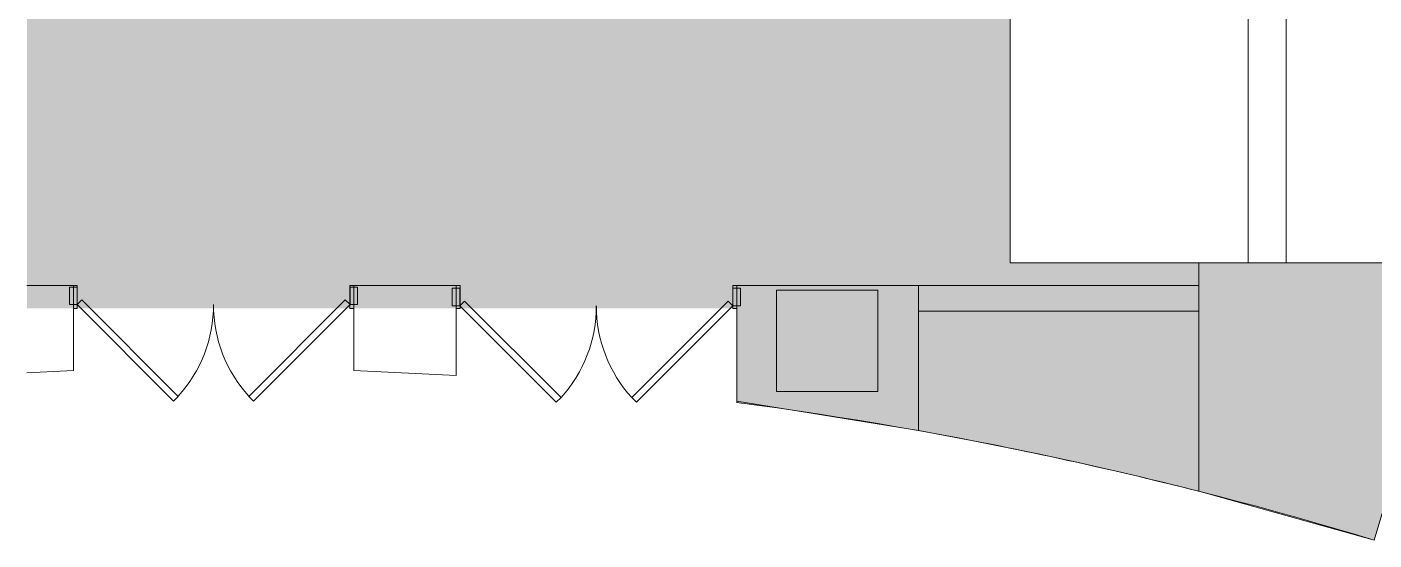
# Model space of a CAD drawing. Header units: inches. Extents: x 81 to 2201, y -595 to 378.
# Drawn here: x 232.2 to 587.7, y -380.3 to -244.9 of the extents above; entities that cross this region are included whole.
import ezdxf

# ---------------------------------------------------------------- set-up
doc = ezdxf.new("R2010")
doc.units = ezdxf.units.IN
doc.header["$MEASUREMENT"] = 0
for name, color, linetype, lineweight in [('A-DETL', 90, 'Continuous', 9), ('A-DETL-GENF', 92, 'Continuous', 9), ('A-EXIST-DOOR', 250, 'Continuous', 9), ('A-EXIST-GLAZ', 250, 'Continuous', 9), ('A-WALL', 113, 'Continuous', 13), ('new block- skin dc_dwg', 8, 'Continuous', 9), ('S-EXIST-COLS', 250, 'Continuous', 9)]:
    doc.layers.add(name, color=color, linetype=linetype, lineweight=lineweight)

# ---------------------------------------------------------------- blocks, each defined once
blk = doc.blocks.new('new block- skin dc_dwg_EXIST-PR-36-DR-2066958-Reflected Ceiling Demolition Plan')
at = {"layer": 'A-EXIST-DOOR'}
blk.add_line((36.05, 0), (36.05, -4), dxfattribs=at)
at = {"layer": 'A-EXIST-DOOR', "flags": 128}
for points in [[(-34.77, -1.24), (-36, 0), (-10.55, 25.46), (-9.31, 24.22)], [(34.81, -1.24), (36.05, 0), (10.59, 25.46), (9.35, 24.22)], [(-38, 0), (-36, 0), (-36, -4.62), (-38, -4.62)]]:
    blk.add_lwpolyline(points, close=True, dxfattribs=at)
blk.add_lwpolyline([(38.05, -4), (38.05, 0), (36.05, 0), (36.05, -4.62), (38.05, -4.62), (38.05, 0)], dxfattribs=at)
at = {"layer": 'A-EXIST-DOOR'}
for centre, start, end in [((-35.96, 0.01), 359.9805, 42.2511), ((36, 0.01), 137.7489, 180.0195)]:
    blk.add_arc(centre, 36, start, end, dxfattribs=at)
blk = doc.blocks.new('new block- skin dc_dwg-1925045-Reflected Ceiling Demolition Plan')
at = {"layer": 'A-EXIST-GLAZ'}
blk.add_line((1653.18, 1029.84), (1727.18, 1029.84), dxfattribs=at)
at = {"layer": 'A-WALL', "color": 250, "lineweight": 9}
blk.add_line((1653.18, 1036.62), (1727.18, 1036.62), dxfattribs=at)
at = {"layer": 'A-WALL', "color": 250, "lineweight": 9, "flags": 128}
blk.add_lwpolyline([(1727.18, 1042.62), (1777.58, 1042.62), (1777.58, 983.23), (1773.41, 969.47), (1727.18, 982.34)], close=True, dxfattribs=at)
for points in [[(1417.85, 1013.63), (1430.11, 1014.22), (1430.11, 1036.62), (1417.85, 1036.62)], [(1430.11, 1030.62), (1431.11, 1030.62), (1431.11, 1036.62), (1430.11, 1036.62)], [(1531.18, 1036.62), (1532.18, 1036.62), (1532.18, 1030.62), (1531.18, 1030.62), (1531.18, 1012.92), (1504.11, 1014.22), (1504.11, 1036.62), (1503.11, 1036.62), (1503.11, 1030.62), (1504.11, 1030.62)], [(1504.11, 1036.62), (1531.18, 1036.62), (1531.18, 1030.62)], [(1605.18, 1030.62), (1604.18, 1030.62), (1604.18, 1036.62), (1605.18, 1036.62), (1653.18, 1036.62), (1653.18, 998.35), (1605.18, 1006.17), (1605.18, 1036.62)]]:
    blk.add_lwpolyline(points, dxfattribs=at)
at = {"layer": 'A-WALL', "color": 250, "lineweight": 9}
blk.add_arc((1467.12, -41.11), 1055.98, 75.74308, 79.85189, dxfattribs=at)
at = {"layer": 'S-EXIST-COLS', "flags": 128}
blk.add_lwpolyline([(1642.43, 1008.7), (1642.43, 1035.45), (1615.68, 1035.45), (1615.68, 1008.7)], close=True, dxfattribs=at)
at = {"extrusion": (0, 0, -1), "zscale": -1, "rotation": 180}
for p in [(-1467.07, 1031.62), (-1568.13, 1031.31)]:
    blk.add_blockref('new block- skin dc_dwg_EXIST-PR-36-DR-2066958-Reflected Ceiling Demolition Plan', p, dxfattribs=at)

msp = doc.modelspace()

# ---------------------------------------------------------------- hatches: boundary and pattern name
at = {"layer": 'A-DETL-GENF'}
h = msp.add_hatch(color=9, dxfattribs=at)
h.paths.add_polyline_path([(587.73, -380.32), (591.9, -366.56), (591.9, -307.17), (491.65, -307.17), (491.65, -95.21), (372.53, -95.21), (372.53, -21.59), (380.22, -21.59), (380.22, -89.21), (587.81, -89.21), (587.81, 373.07), (466.66, 373.07), (466.66, 359.53), (448.43, 359.53), (448.43, 228.53), (493.83, 228.53), (530.89, 277.77), (533.71, 275.65), (495.57, 225.03), (448.43, 225.03), (448.43, 29.79), (424.43, 29.79), (424.43, 38.29), (381.43, 38.29), (381.43, 29.79), (357.43, 29.79), (357.43, 41.79), (444.93, 41.79), (444.93, 137.79), (424.43, 137.79), (424.43, 142), (381.43, 142), (381.43, 137.79), (360.28, 137.79), (360.28, 110.79), (346.53, 110.79), (346.53, 176.79), (360.28, 176.79), (360.28, 149.79), (381.43, 149.79), (381.43, 145.29), (424.43, 145.29), (424.43, 149.79), (444.93, 149.79), (444.93, 245.91), (360.28, 245.91), (360.28, 218.79), (346.53, 218.79), (346.53, 278.79), (360.28, 278.79), (360.28, 249.19), (444.93, 249.19), (444.93, 349.79), (360.28, 349.79), (360.28, 320.79), (346.53, 320.79), (346.53, 373.07), (232.16, 373.07), (232.16, -319.17), (419.49, -319.17), (419.49, -343.99), (440.81, -347.02), (462.07, -350.49), (483.25, -354.39), (504.35, -358.72), (525.35, -363.48), (546.26, -368.67), (567.05, -374.28)], flags=0)
h.paths.add_polyline_path([(353.72, -21.59), (346.53, -21.59), (346.53, 68.79), (353.72, 68.79), (353.72, 29.79)], flags=0)
h.paths.add_polyline_path([(461.19, 363.03), (461.19, 373.07), (359.19, 373.07), (359.19, 363.03), (448.43, 363.03)], flags=0)

# ---------------------------------------------------------------- linework, layer by layer
at = {"layer": 'A-DETL', "lineweight": 13}
for p, q in [((491.65, -307.17), (491.65, -95.21)), ((591.9, -307.17), (491.65, -307.17)), ((419.49, -319.17), (419.49, -343.99))]:
    msp.add_line(p, q, dxfattribs=at)
msp.add_arc((281.43, -1390.9), 1055.98, 73.13867, 82.48778, dxfattribs=at)
at = {"layer": 'A-WALL'}
for p, q in [((554.49, -235.17), (554.49, -307.17)), ((564.49, -307.17), (564.49, -235.17)), ((554.49, -307.17), (564.49, -307.17))]:
    msp.add_line(p, q, dxfattribs=at)

# ---------------------------------------------------------------- block references
at = {"layer": 'new block- skin dc_dwg', "color": 250}
msp.add_blockref('new block- skin dc_dwg-1925045-Reflected Ceiling Demolition Plan', (-1185.69, -1349.79), dxfattribs=at)

doc.saveas('drawing.dxf')
